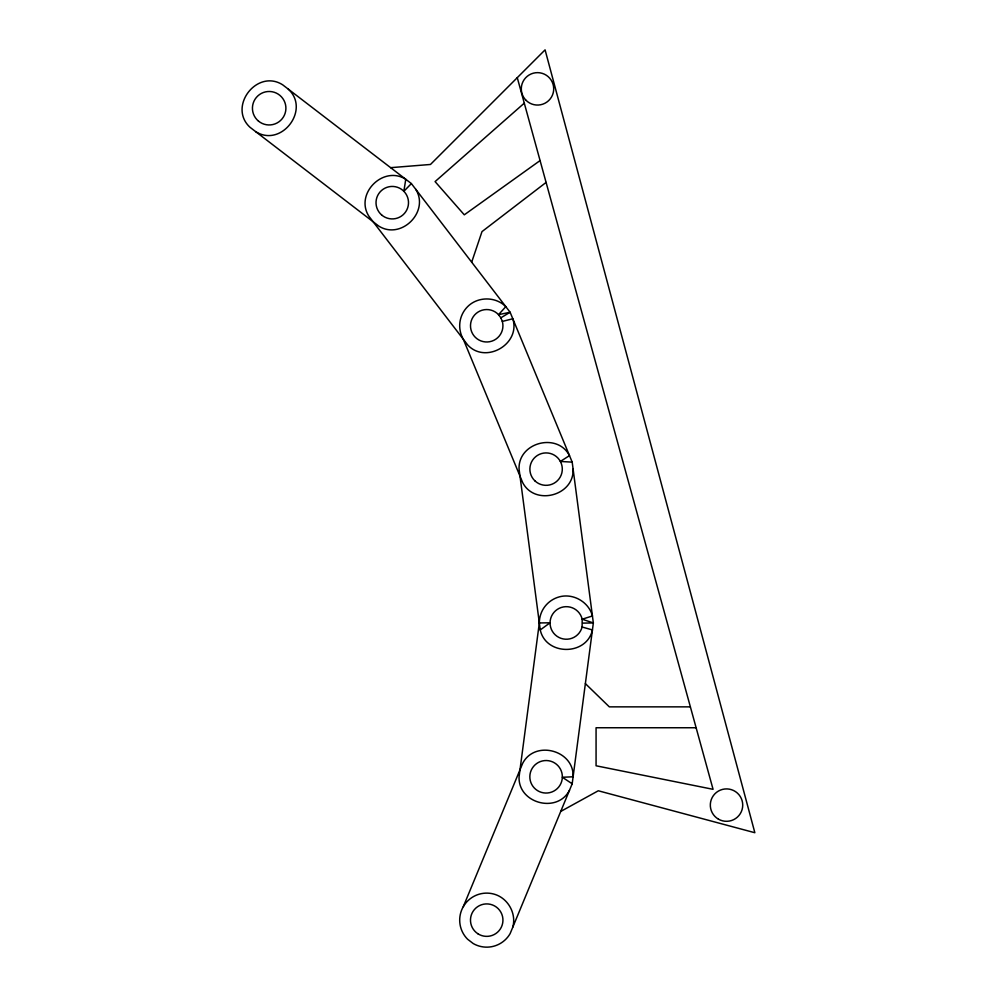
<?xml version="1.0" encoding="UTF-8"?>
<svg xmlns="http://www.w3.org/2000/svg" width="997" height="997" viewBox="0 0 997 997"><rect width="100%" height="100%" fill="white"/><g stroke="black" fill="none" stroke-linecap="round" stroke-linejoin="round"><path stroke-width="1.5" d="M512.807 927.123C516.633 913.177 507.697 897.699 493.702 894.035A27.019 27.019 0 0 0 467.605 939.236L473.201 943.536A27.019 27.019 0 0 0 510.115 933.641L572.191 783.779L593.352 622.951L572.191 462.134L560.364 461.449L569.486 455.617C557.248 432.025 517.879 442.568 519.076 469.126L540.249 629.942C545.97 655.901 586.722 655.901 592.442 629.942L582.111 627.013A16.276 16.276 0 0 1 556.962 636.26A16.276 16.276 0 0 1 557.223 609.466A16.276 16.276 0 0 1 582.186 619.212L592.442 615.959C588.778 601.976 573.287 593.028 559.354 596.854A27.019 27.019 0 0 0 539.327 622.951L519.076 776.788C517.879 803.333 557.248 813.888 569.486 790.297M573.101 469.126C574.297 495.671 534.928 506.214 522.69 482.635L463.318 339.279A27.019 27.019 0 0 1 467.605 306.665C477.775 296.383 495.659 296.383 505.815 306.665L498.525 314.653A16.214 16.214 0 0 0 472.129 318.679A16.214 16.214 0 0 0 485.24 341.921A16.214 16.214 0 0 0 502.338 321.42L512.807 318.778C520.833 344.115 485.539 364.491 467.605 344.875L368.865 216.187C354.558 193.792 383.371 164.979 405.767 179.286L403.86 191.312L411.362 183.573L282.674 84.82C257.014 68.444 227.59 106.791 250.06 127.329L378.748 226.07C401.143 240.377 429.956 211.563 415.649 189.168M582.111 627.013L582.186 619.212L593.352 622.951L582.622 623.113M471.681 262.186L481.987 231.616L546.094 182.426M463.318 906.622L522.69 763.278C534.928 739.687 574.297 750.23 573.101 776.788L562.345 777.274A16.264 16.264 0 0 1 537.533 790.621A16.264 16.264 0 0 1 538.392 762.468A16.264 16.264 0 0 1 562.345 777.274L572.191 783.779M524.285 103.152L435.078 181.604L464.29 214.829L540.075 160.579M540.249 629.942L550.057 622.789L539.327 622.951M502.338 321.42L500.843 317.806L510.115 312.26L411.362 183.573M560.725 811.446L598.275 790.771L754.854 832.719L545.085 49.85L430.467 164.468L390.637 167.67M690.373 706.861L609.329 706.861L585.376 683.618M696.118 727.748L596.069 727.748L596.069 765.783L713.067 789.325L517.269 77.666M255.656 131.616C281.304 148.005 310.728 109.658 288.27 89.119M500.843 317.806L498.525 314.653L510.115 312.26L572.191 462.134M477.899 933.765A16.226 16.226 0 0 0 502.924 920.954A16.226 16.226 0 0 0 479.32 905.687A16.226 16.226 0 0 0 477.899 933.765M534.978 480.928A16.214 16.214 0 0 0 561.872 472.84A16.214 16.214 0 0 0 541.421 453.598A16.214 16.214 0 0 0 534.978 480.928M381.614 214.941A16.239 16.239 0 0 0 408.209 205.768A16.239 16.239 0 0 0 386.961 187.324A16.239 16.239 0 0 0 381.614 214.941M258.447 121.086A16.75 16.75 0 0 0 285.665 111.078A16.75 16.75 0 0 0 263.382 92.509A16.75 16.75 0 0 0 258.447 121.086M718.413 819.148A16.214 16.214 0 0 0 742.728 805.102A16.214 16.214 0 0 0 718.413 791.07A16.214 16.214 0 0 0 718.413 819.148M526.042 100.323A16.214 16.214 0 0 0 553.161 93.045A16.214 16.214 0 0 0 533.308 73.192A16.214 16.214 0 0 0 526.042 100.323"/></g></svg>
